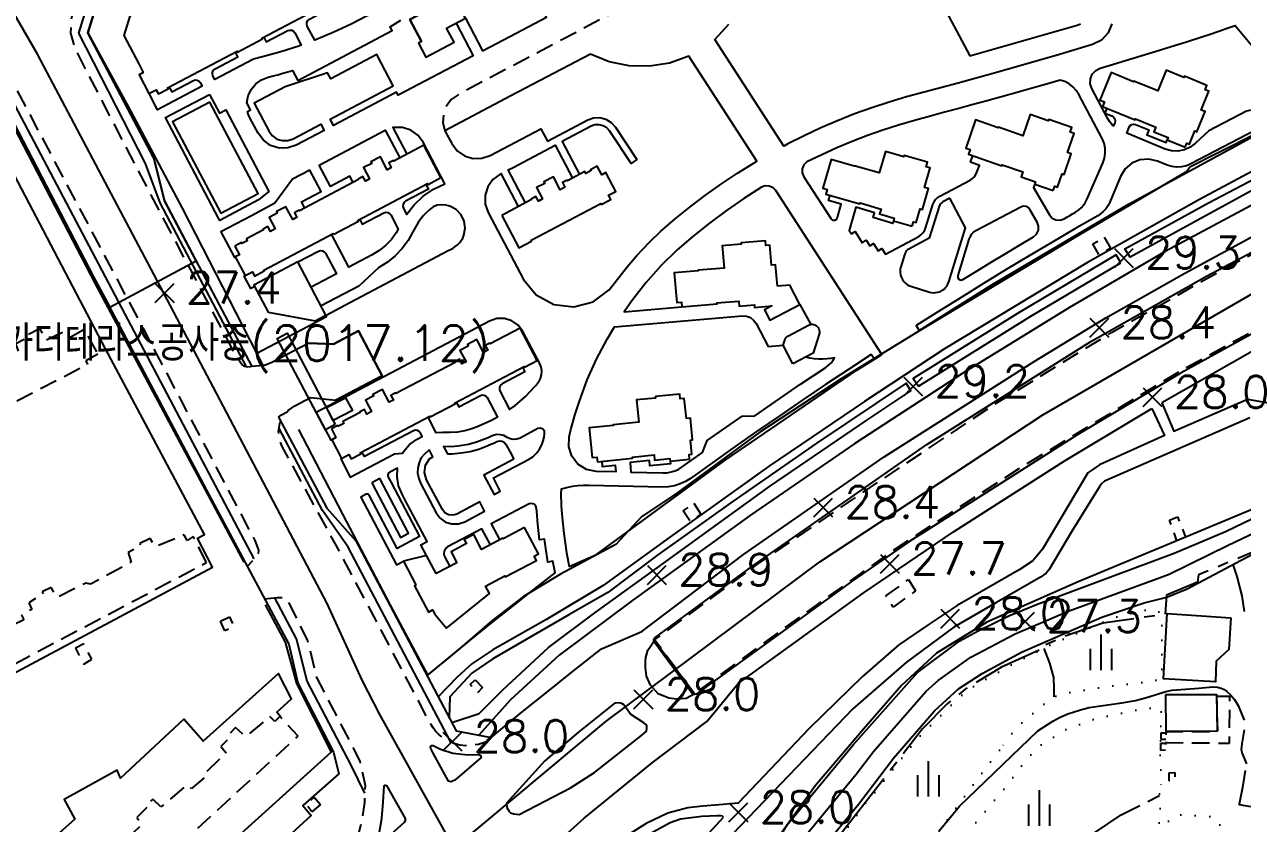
# Model space of a CAD drawing. Header units: millimetres. Extents: x 224638 to 227100, y 430787 to 433573.
# Drawn here: x 226420.8 to 226764.6, y 431006.5 to 431232.2 of the extents above; entities that cross this region are included whole.
import ezdxf

# ---------------------------------------------------------------- set-up
doc = ezdxf.new("R2010")
doc.units = ezdxf.units.MM
for name, pattern in [('15M2P5', [17.5, 15, -2.5]), ('20M3A3M3', [29, 20, -3, 3, -3]), ('5M2P5', [7.5, 5, -2.5]), ('AM4', [4, 0, -4])]:
    doc.linetypes.add(name, pattern=pattern)
for name, color, linetype in [('A0013110', 1, 'Continuous'), ('A0013117', 1, 'Continuous'), ('A0013118', 1, 'Continuous'), ('A0023210', 7, 'Continuous'), ('A0033324', 1, '5M2P5'), ('A0033327', 32, 'Continuous'), ('A0053326', 32, 'Continuous'), ('B0014111', 7, 'Continuous'), ('B0014112', 7, 'Continuous'), ('B0014114', 7, '5M2P5'), ('B0014115', 7, 'Continuous'), ('B0014116', 7, '5M2P5'), ('B0014118', 7, '5M2P5'), ('B0024120', 3, 'B0024120'), ('B0024127', 7, 'Continuous'), ('C0076117', 7, 'Continuous'), ('D0015112', 3, '15M2P5'), ('D0015212', 3, 'Continuous'), ('D0025111', 3, 'AM4'), ('F0017111', 30, 'Continuous'), ('F0027132', 7, 'Continuous'), ('F0027217', 7, 'Continuous'), ('F0047224', 7, 'Continuous'), ('G0018118', 7, '20M3A3M3'), ('H0049231', 7, 'Continuous')]:
    doc.layers.add(name, color=color, linetype=linetype)
doc.styles.add('HIST', font='romans.shx', dxfattribs={"bigfont": 'ngsw.shx'})
doc.styles.add('ngsw', font='romans.shx', dxfattribs={"bigfont": 'ngsw.shx'})
doc.linetypes.add('B0024120', pattern='A,10,-1.75,[133,ltypeshp.shx,S=0.75,R=0,X=0,Y=0],-3.25', length=15)

# ---------------------------------------------------------------- blocks, each defined once
blk = doc.blocks.new('F0027217')
at = {"layer": 'F0027217'}
for p, q in [((-2.652, 2.652), (2.652, -2.652)), ((-2.652, -2.652), (2.652, 2.652))]:
    blk.add_line(p, q, dxfattribs=at)
blk = doc.blocks.new('D0015212')
at = {"layer": 'D0015212'}
for p, q in [((-0.077, -4.058), (-0.077, 5.942)), ((-3.077, -4.058), (-3.077, 1.942)), ((2.923, -4.058), (2.923, 1.942))]:
    blk.add_line(p, q, dxfattribs=at)

msp = doc.modelspace()

# ---------------------------------------------------------------- linework, layer by layer
at = {"layer": 'A0013110', "flags": 128}
for points in [[(226571.232, 431302.615), (226524.105, 431277.746), (226506.087, 431273.326), (226484.949, 431262.172), (226441.624, 431239.31), (226438.671, 431229.756), (226457.343, 431194.382), (226460.292, 431182.37), (226475.776, 431153.036), (226485.007, 431135.547)], [(226492.532, 431121.291), (226506.095, 431095.597), (226514.35, 431086.386), (226542.675, 431032.725), (226552.502, 431030.836), (226560.745, 431037.605), (226568.003, 431043.473), (226575.302, 431049.289), (226583.695, 431055.873), (226595.02, 431060.813), (226623.778, 431082.481), (226663.453, 431110.129), (226705.786, 431137.047), (226726.025, 431149.287), (226748.319, 431161.898), (226770.29, 431173.925), (226793.26, 431185.9), (226809.478, 431194.09), (226819.624, 431198.855), (226828.395, 431203.1), (226837.574, 431207.412), (226846.787, 431211.653), (226856.032, 431215.823), (226884.652, 431227.305)], [(226297.145, 431166.018), (226300.3, 431167.679), (226350.707, 431194.142), (226400.9, 431220.728), (226410.939, 431217.323), (226440.323, 431160.897), (226472.161, 431100.716), (226495.385, 431057.16), (226497.966, 431046.17), (226507.977, 431026.719), (226509.519, 431020.638)], [(226884.744, 431197.968), (226843.369, 431179.941), (226830.778, 431173.273), (226812.943, 431164.363), (226780.502, 431147.363), (226741.794, 431125.328)], [(226579.927, 430962.583), (226580.205, 430961.872), (226581.527, 430961.105), (226582.83, 430960.857), (226586.116, 430960.32), (226594.11, 430966.68), (226613.23, 430981.27), (226620.282, 430986.494), (226624.705, 430990.491), (226631.211, 430998.166), (226636.1, 431006.17), (226654.82, 431028.87), (226672.83, 431049.2), (226684.75, 431058.13), (226689.95, 431061), (226698.59, 431065.24), (226706.39, 431068.41), (226745.25, 431082.92), (226759.76, 431089.04), (226787.69, 431102.49), (226796.95, 431106.63), (226849.14, 431128.69), (226884.913, 431143.541)], [(226570.65, 430997.632), (226570.322, 431000.449), (226578.802, 431008.08), (226597.913, 431023.695), (226613.429, 431035.361), (226622.25, 431046.064), (226657.462, 431071.616), (226682.964, 431088.928), (226714.543, 431109.054), (226738.996, 431123.753)], [(226570.12, 430924.74), (226578.83, 430931.85), (226604.39, 430950.14), (226620.26, 430963.22), (226631.42, 430972.35), (226636.83, 430978.77), (226639.89, 430984.63), (226641.18, 430992.14), (226643.3, 430996.35), (226656.28, 431012.15), (226666.07, 431025), (226677.6, 431038.43), (226684.45, 431044.63), (226691.1, 431048.9), (226702.2, 431054.99), (226724.89, 431064.86), (226736.859, 431068.908), (226743.234, 431070.501), (226748.971, 431072.794), (226768.764, 431083.338)]]:
    msp.add_lwpolyline(points, dxfattribs=at)
at = {"layer": 'A0013117', "flags": 128}
msp.add_lwpolyline([(226761.852, 431079.656), (226762.98, 431076.33), (226764.41, 431070.81), (226765.08, 431066.42)], dxfattribs=at)
at = {"layer": 'A0013118', "flags": 128}
for points in [[(226699.579, 431373.241), (226725.542, 431339.67), (226761.34, 431293.496), (226798.031, 431246.208), (226819.787, 431217.566), (226780.902, 431198.018), (226752.422, 431182.745), (226720.825, 431164.934), (226680.503, 431140.581), (226657.855, 431125.707), (226631.087, 431107.504), (226602.963, 431087.421), (226584.154, 431073.725), (226567.901, 431064.096), (226552.967, 431055.617), (226547.036, 431051.633), (226542.929, 431047.861), (226537.601, 431042.338)], [(226519.798, 431251.502), (226520.498, 431250.176), (226526.594, 431253.393), (226527.139, 431253.541), (226527.699, 431253.474), (226528.193, 431253.203), (226528.55, 431252.765), (226532.492, 431245.295), (226530.08, 431243.171), (226526.064, 431240.044), (226521.867, 431237.166), (226517.503, 431234.547), (226512.99, 431232.197), (226508.157, 431229.938), (226503.232, 431227.889), (226502.702, 431227.695), (226500.593, 431231.693), (226500.462, 431232.243), (226500.536, 431232.804), (226500.806, 431233.301), (226501.236, 431233.668), (226507.674, 431237.066), (226506.974, 431238.392)], [(226545.246, 431233.917), (226550.1, 431224.719), (226557.789, 431228.776), (226568.174, 431234.257), (226564.655, 431240.925), (226563.686, 431240.413), (226562.986, 431241.74)], [(226532.864, 431227.383), (226529.598, 431233.574), (226541.979, 431240.108)], [(226678.669, 431240.138), (226687.578, 431223.256), (226717.927, 431231.939), (226718.815, 431232.373)], [(226884.624, 431236.577), (226870.57, 431230.987), (226850.215, 431222.686), (226833.375, 431214.68), (226807.176, 431201.916), (226773.84, 431184.678), (226742.77, 431168.045), (226715.696, 431152.232), (226685.625, 431133.721), (226655.153, 431113.877), (226625.703, 431093.576), (226592.544, 431069.633), (226571.691, 431054.072), (226557.98, 431041.518), (226548.996, 431031.51)], [(226488.313, 431228.545), (226489.013, 431227.218), (226495.117, 431230.439), (226495.662, 431230.584), (226496.222, 431230.515), (226496.715, 431230.24), (226497.069, 431229.8), (226498.912, 431226.307), (226498.223, 431226.054), (226493.14, 431224.436), (226487.993, 431223.038), (226485.441, 431222.349), (226474.511, 431216.581), (226473.954, 431217.637), (226473.823, 431218.187), (226473.897, 431218.748), (226474.168, 431219.244), (226474.598, 431219.611), (226481.035, 431223.009), (226480.335, 431224.335)], [(226542.593, 431232.517), (226547.447, 431223.319), (226526.291, 431212.156), (226525.825, 431213.04), (226508.038, 431203.655), (226507.105, 431205.423), (226524.891, 431214.809), (226521.438, 431221.354), (226520.224, 431223.653), (226507.22, 431216.791), (226506.337, 431218.466), (226494.329, 431214.511), (226485.634, 431209.923), (226489.838, 431201.956), (226490.772, 431200.711), (226492.05, 431199.81), (226493.545, 431199.348), (226495.109, 431199.37), (226496.59, 431199.875), (226504.452, 431204.023), (226505.385, 431202.254), (226497.523, 431198.106), (226495.154, 431197.298), (226492.651, 431197.263), (226490.26, 431198.002), (226488.214, 431199.444), (226486.714, 431201.448), (226484.442, 431205.754), (226484.04, 431206.642), (226483.75, 431207.572), (226484.601, 431208.021), (226483.536, 431210.04), (226483.924, 431212.008), (226484.79, 431213.817), (226486.078, 431215.355), (226487.708, 431216.523), (226489.578, 431217.25), (226490.963, 431217.603), (226492.343, 431217.973), (226493.719, 431218.357), (226495.091, 431218.756), (226496.459, 431219.171), (226497.937, 431216.369), (226524.567, 431230.422), (226524.032, 431231.436), (226527.001, 431233.366)], [(226531.98, 431226.917), (226534.08, 431222.937), (226542.04, 431227.137), (226539.94, 431231.117)], [(226727.71, 431232.374), (226726.643, 431229.793), (226724.754, 431227.735), (226722.276, 431226.454), (226712.949, 431223.695), (226703.409, 431220.94), (226693.851, 431218.247), (226684.277, 431215.615), (226674.685, 431213.045), (226669.779, 431211.735), (226664.83, 431210.258), (226659.926, 431208.638), (226655.072, 431206.875), (226650.271, 431204.971), (226645.527, 431202.928), (226640.846, 431200.747), (226636.229, 431198.431), (226635.126, 431197.835), (226615.647, 431227.927), (226619.566, 431232.257)], [(226726.246, 431208.543), (226725.68, 431207.154), (226727.699, 431206.331), (226728.183, 431206.006), (226728.508, 431205.522), (226728.627, 431204.952), (226728.523, 431204.378), (226728.16, 431203.49), (226727.748, 431203.863), (226727.033, 431204.72), (226726.445, 431205.669), (226722, 431214.092), (226721.572, 431215.43), (226721.634, 431216.833), (226722.177, 431218.129), (226723.134, 431219.157), (226724.388, 431219.79), (226726.977, 431220.555), (226731.569, 431221.945), (226735.875, 431223.263), (226740.178, 431224.594), (226744.476, 431225.937), (226748.771, 431227.292), (226753.062, 431228.66), (226755.473, 431229.442), (226757.878, 431230.244), (226760.276, 431231.064), (226762.528, 431231.854), (226770.988, 431221.705)], [(226560.269, 431180.764), (226555.369, 431190.05), (226555.015, 431189.864), (226553.011, 431188.364), (226551.569, 431186.318), (226550.83, 431183.927), (226550.866, 431181.424), (226551.673, 431179.055), (226561.649, 431160.149), (226565.261, 431155.814), (226570.219, 431153.12), (226575.821, 431152.448), (226581.276, 431153.893), (226585.81, 431157.252), (226590.861, 431163.747), (226593.561, 431166.846), (226595.425, 431168.856), (226597.337, 431170.82), (226600.296, 431173.676), (226604.438, 431177.246), (226608.688, 431180.686), (226613.042, 431183.994), (226617.497, 431187.165), (226622.047, 431190.197), (226627.477, 431193.545), (226608.266, 431223.229), (226602.865, 431221.27), (226597.196, 431220.334), (226591.452, 431220.454), (226585.828, 431221.625), (226580.513, 431223.808), (226558.055, 431211.957), (226539.483, 431202.156), (226540.939, 431199.396), (226541.406, 431198.512), (226542.906, 431196.508), (226544.952, 431195.066), (226547.343, 431194.327), (226549.846, 431194.363), (226552.215, 431195.17), (226566.516, 431202.717), (226568.383, 431199.179), (226579.774, 431205.19), (226581.433, 431205.774), (226583.189, 431205.852), (226584.893, 431205.417), (226586.398, 431204.507), (226587.574, 431203.199), (226593.654, 431194.031), (226591.987, 431192.926), (226585.908, 431202.094), (226585.123, 431202.966), (226584.12, 431203.572), (226582.984, 431203.862), (226581.813, 431203.81), (226580.707, 431203.421), (226572.553, 431199.118), (226577.453, 431189.832)], [(226461.674, 431214.488), (226462.374, 431213.161), (226468.471, 431216.379), (226469.018, 431216.527), (226469.58, 431216.459), (226470.075, 431216.184), (226470.43, 431215.744), (226470.973, 431214.715), (226462.969, 431210.491), (226458.375, 431208.067), (226455.948, 431212.665)], [(226705.944, 431187.062), (226705.617, 431186.131), (226710.079, 431178.371), (226710.854, 431177.486), (226711.908, 431176.967), (226713.081, 431176.893), (226714.192, 431177.275), (226715.005, 431177.749), (226715.818, 431178.223), (226716.631, 431178.695), (226717.445, 431179.168), (226718.287, 431179.73), (226719.051, 431180.394), (226719.725, 431181.149), (226720.299, 431181.984), (226720.762, 431182.884), (226725.192, 431193.019), (226725.646, 431194.379), (226725.85, 431195.799), (226725.797, 431197.232), (226725.489, 431198.633), (226724.936, 431199.956), (226718.383, 431212.375), (226717.638, 431213.533), (226716.706, 431214.546), (226715.613, 431215.384), (226714.393, 431216.023), (226713.081, 431216.442), (226708.57, 431215.137), (226704.569, 431213.992), (226700.564, 431212.858), (226696.557, 431211.734), (226692.546, 431210.621), (226688.533, 431209.519), (226684.516, 431208.428), (226680.497, 431207.348), (226676.475, 431206.278), (226671.978, 431205.082), (226667.516, 431203.764), (226663.092, 431202.324), (226658.708, 431200.763), (226654.369, 431199.083), (226650.078, 431197.285), (226645.837, 431195.37), (226641.65, 431193.34), (226640.801, 431192.521), (226640.331, 431191.439), (226640.309, 431190.259), (226640.741, 431189.161), (226648.432, 431177.278), (226648.875, 431176.924), (226649.439, 431176.865), (226649.944, 431177.121), (226650.232, 431177.61), (226651.34, 431181.429), (226647.757, 431182.468), (226648.179, 431183.922)], [(226795.373, 431216.382), (226750.001, 431192.772), (226748.722, 431192.242), (226747.37, 431191.94), (226745.986, 431191.875), (226744.612, 431192.051), (226743.288, 431192.461), (226740.535, 431193.583), (226738.114, 431194.153), (226735.634, 431193.951), (226733.337, 431192.997), (226731.443, 431191.384), (226730.137, 431189.267), (226727.095, 431182.007), (226726.63, 431181.073), (226726.048, 431180.208), (226725.358, 431179.426), (226724.572, 431178.741), (226723.704, 431178.163), (226717.222, 431174.412), (226710.761, 431170.624), (226704.322, 431166.8), (226697.904, 431162.94), (226691.507, 431159.044), (226685.133, 431155.112), (226678.781, 431151.145), (226672.451, 431147.142), (226673.357, 431145.717), (226693.783, 431158.678), (226732.596, 431181.508), (226772.156, 431203.017)], [(226773.225, 431210.654), (226773.974, 431209.756), (226772.8, 431209.145), (226765.694, 431207.702), (226755.049, 431202.163), (226751.297, 431198.6), (226749.834, 431197.499), (226748.159, 431196.76), (226746.36, 431196.421), (226744.531, 431196.5), (226742.768, 431196.993), (226731.879, 431201.432), (226732.595, 431203.189), (226732.901, 431203.627), (226733.345, 431203.924), (226733.867, 431204.039), (226734.395, 431203.957), (226738.158, 431202.423), (226737.591, 431201.034), (226742.981, 431198.837), (226743.277, 431199.564)], [(226534.108, 431186.972), (226534.808, 431185.646), (226528.37, 431182.248), (226527.939, 431181.881), (226527.669, 431181.384), (226527.595, 431180.823), (226527.727, 431180.273), (226528.654, 431178.516), (226530.774, 431181.213), (226533.357, 431183.638), (226536.274, 431185.649), (226539.46, 431187.2), (226533.292, 431198.889), (226531.814, 431200.869), (226529.802, 431202.305), (226527.449, 431203.059), (226524.978, 431203.059), (226524.757, 431203.021), (226528.709, 431195.532)], [(226513.585, 431187.551), (226512.652, 431189.32), (226507.142, 431186.413), (226503.954, 431192.454), (226522.624, 431202.306), (226526.746, 431194.496)], [(226562.232, 431181.8), (226557.332, 431191.086), (226558.703, 431191.81), (226570.598, 431198.087), (226575.499, 431188.801)], [(226666.1, 431176.745), (226665.881, 431175.991), (226660.292, 431177.612), (226660.696, 431179.005), (226655.436, 431180.531), (226653.538, 431173.991), (226654.172, 431173.012), (226655.221, 431173.692), (226657.259, 431170.544), (226658.308, 431171.223), (226659.344, 431169.623), (226660.393, 431170.302), (226661.752, 431168.203), (226662.798, 431168.881), (226663.791, 431167.347), (226673.175, 431172.299), (226673.829, 431172.731), (226674.387, 431173.283), (226674.826, 431173.932), (226675.13, 431174.655), (226677.2, 431181.352), (226677.504, 431182.075), (226677.943, 431182.725), (226678.501, 431183.276), (226679.155, 431183.709), (226687.72, 431188.228), (226688.347, 431188.638), (226688.887, 431189.159), (226689.32, 431189.77), (226689.631, 431190.452), (226690.302, 431192.381), (226687.763, 431193.265), (226688.42, 431195.153)], [(226499.912, 431180.336), (226498.979, 431182.105), (226504.489, 431185.013), (226501.301, 431191.054), (226496.449, 431188.494), (226491.477, 431181.675), (226484.831, 431178.168), (226476.223, 431173.626), (226480.037, 431166.399), (226480.278, 431166.526)], [(226660.672, 431137.668), (226662.78, 431139.005), (226632.857, 431185.233), (226632.062, 431186.058), (226631.017, 431186.525), (226629.872, 431186.566), (226628.795, 431186.175), (226623.796, 431182.976), (226618.912, 431179.605), (226614.149, 431176.065), (226609.512, 431172.361), (226605.007, 431168.498), (226600.445, 431163.977), (226596.172, 431159.184), (226592.203, 431154.136), (226590.084, 431151.07), (226606.343, 431152.441)], [(226741.794, 431125.328), (226745.178, 431117.371), (226765.991, 431126.396), (226777.133, 431124.388), (226779.968, 431137.582), (226822.71, 431155.206), (226861.01, 431171.23), (226877.621, 431186.293)], [(226486.351, 431139.339), (226506.08, 431149.75), (226505.915, 431150.12), (226511.232, 431152.921), (226540.385, 431168.305), (226541.077, 431168.644), (226541.747, 431169.024), (226542.392, 431169.446), (226543.01, 431169.907), (226543.588, 431170.494), (226544.088, 431171.15), (226544.5, 431171.863), (226544.819, 431172.624), (226545.177, 431174.616), (226544.904, 431176.621), (226544.028, 431178.446), (226542.633, 431179.912), (226540.854, 431180.879), (226539.685, 431181.175), (226538.481, 431181.251), (226537.283, 431181.102), (226536.159, 431180.641), (226535.184, 431179.946), (226534.284, 431179.097), (226533.439, 431178.193), (226532.653, 431177.238), (226531.929, 431176.235), (226531.524, 431175.607), (226531.142, 431174.965), (226530.785, 431174.309), (226530.454, 431173.64), (226529.082, 431171.159), (226527.403, 431168.876), (226525.445, 431166.828), (226523.239, 431165.048), (226520.823, 431163.567), (226515.134, 431158.304), (226504.521, 431152.703)], [(226515.447, 431177.125), (226516.147, 431175.798), (226522.243, 431179.015), (226522.784, 431179.163), (226523.341, 431179.099), (226523.834, 431178.832), (226524.192, 431178.4), (226526.306, 431174.395), (226525.714, 431173.316), (226524.34, 431171.448), (226522.737, 431169.773), (226520.933, 431168.317), (226518.956, 431167.105), (226512.369, 431163.629), (226507.469, 431172.915)], [(226497.968, 431165.121), (226503.752, 431168.173), (226504.311, 431168.296), (226504.878, 431168.223), (226505.387, 431167.964), (226505.779, 431167.547), (226508.832, 431161.762), (226501.721, 431158.01)], [(226485.784, 431158.148), (226484.694, 431157.572), (226482.827, 431161.11), (226483.069, 431161.238)], [(226639.67, 431153.115), (226642.705, 431147.485)], [(226561.335, 431135.375), (226562.035, 431134.049), (226555.602, 431130.655), (226555.161, 431130.277), (226554.89, 431129.764), (226554.825, 431129.188), (226554.954, 431128.676), (226557.708, 431123.456), (226559.226, 431124.533), (226562.176, 431127.097), (226564.861, 431129.94), (226565.139, 431130.27), (226565.413, 431130.604), (226565.682, 431130.942), (226565.946, 431131.284), (226566.46, 431132.234), (226566.757, 431133.272), (226566.821, 431134.35), (226566.65, 431135.416), (226566.253, 431136.42), (226561.478, 431145.469), (226560.165, 431147.222), (226558.375, 431148.484), (226556.283, 431149.131), (226554.093, 431149.1), (226552.02, 431148.393), (226503.144, 431122.602), (226507.262, 431114.801), (226507.505, 431114.93)], [(226583.722, 431108.824), (226583.874, 431107.331), (226587.535, 431107.704), (226587.724, 431105.851), (226582.179, 431105.971), (226579.409, 431106.531), (226577.006, 431108.018), (226575.27, 431110.249), (226574.419, 431112.944), (226574.557, 431115.766), (226575.045, 431117.791), (226575.574, 431119.806), (226576.143, 431121.81), (226576.752, 431123.802), (226577.401, 431125.782), (226579.648, 431131.797), (226582.263, 431137.662), (226585.235, 431143.355), (226587.327, 431146.823), (226623.425, 431149.867), (226624.583, 431149.793), (226625.67, 431149.391), (226626.597, 431148.695), (226627.287, 431147.762), (226630.739, 431141.22), (226634.908, 431141.572)], [(226492.532, 431121.291), (226493.369, 431121.931), (226494.932, 431122.809), (226495.256, 431123.2), (226497.066, 431124.483), (226501.488, 431126.816), (226508.662, 431126.079), (226521.751, 431132.986), (226515.077, 431145.633), (226507.999, 431141.898), (226501.059, 431142.193), (226490.622, 431136.686), (226488.541, 431135.915), (226488.12, 431135.876), (226485.007, 431135.547)], [(226603.024, 431108.896), (226603.104, 431108.115), (226597.314, 431107.525), (226597.162, 431109.017), (226591.7, 431108.461), (226591.975, 431105.758), (226600.994, 431105.562), (226602.155, 431105.612), (226603.3, 431105.811), (226604.409, 431106.156), (226605.465, 431106.641), (226606.45, 431107.257), (226612.155, 431111.345), (226613.465, 431114.729), (226623.344, 431121.541), (226626.901, 431121.701), (226639.867, 431130.565), (226646.929, 431135.3), (226647.674, 431135.861), (226648.348, 431136.505), (226648.943, 431137.223), (226649.45, 431138.005), (226648.38, 431137.857), (226647.306, 431137.745), (226646.084, 431137.679), (226644.86, 431137.691), (226643.64, 431137.782), (226642.428, 431137.952), (226641.229, 431138.199)], [(226541.443, 431035.058), (226549.174, 431037.666), (226555.833, 431044.281), (226568.723, 431056.25), (226581.806, 431066.022), (226601.017, 431080.006), (226631.06, 431101.675), (226658.515, 431120.426), (226670.925, 431128.726), (226669.673, 431130.897), (226644.26, 431113.868), (226620.777, 431097.592), (226599.601, 431082.412), (226585.443, 431071.832), (226574.464, 431065.473), (226562.423, 431058.515), (226552.992, 431053.07), (226547.055, 431049.027), (226540.829, 431042.382), (226540.665, 431036.534)], [(226542.674, 431125.528), (226543.374, 431124.201), (226549.47, 431127.418), (226550.011, 431127.566), (226550.568, 431127.502), (226551.061, 431127.235), (226551.419, 431126.803), (226554.327, 431121.293), (226552.643, 431120.331), (226549.073, 431118.736), (226547.075, 431117.983), (226545.076, 431117.443), (226543.036, 431117.094), (226540.971, 431116.94), (226538.901, 431116.982), (226537.03, 431116.896), (226534.696, 431121.318)], [(226766.672, 431121.143), (226725.657, 431103.189), (226724.788, 431102.5), (226724.33, 431101.785), (226716.334, 431088.878), (226709.981, 431078.275), (226709.162, 431077.226), (226707.536, 431076.119), (226695.096, 431068.997), (226683.127, 431062.04), (226669.726, 431052.149), (226654.628, 431038.983), (226638.681, 431022.398), (226620.506, 431003.507), (226594.69, 430976.337), (226592.426, 430971.578), (226589.313, 430967.544), (226586.278, 430965.052), (226579.927, 430962.583)], [(226738.996, 431123.753), (226742.514, 431116.101), (226724.245, 431107.841), (226722.296, 431106.539), (226720.889, 431105.561), (226708.081, 431084.009), (226705.39, 431080.755), (226701.543, 431078.145), (226684.034, 431068.127), (226675.817, 431062.663), (226667.618, 431057.001), (226657.292, 431048.095), (226642.257, 431033.422), (226622.211, 431012.275), (226617.995, 431011.968), (226612.24, 431011.497), (226608.015, 431010.987), (226602.343, 431009.461), (226596.231, 431006.622), (226589.831, 431002.547)], [(226510.296, 431109.641), (226510.055, 431109.514), (226512.765, 431104.38), (226525.217, 431110.951), (226527.526, 431111.16), (226527.84, 431111.661), (226529.478, 431113.593), (226531.585, 431115.083), (226533.068, 431115.834), (226532.538, 431116.838), (226532.181, 431117.269), (226531.69, 431117.537), (226531.135, 431117.603), (226530.595, 431117.458), (226516.735, 431110.144), (226516.035, 431111.471)], [(226534.263, 431082.274), (226532.706, 431085.224), (226534.471, 431086.153), (226528.288, 431097.87), (226527.476, 431099.409), (226526.402, 431101.903), (226525.967, 431104.474), (226526.044, 431106.865), (226523.881, 431105.723), (226523.669, 431105.553), (226523.473, 431105.312), (226523.383, 431104.974), (226523.389, 431104.659), (226523.461, 431104.376), (226524.257, 431102.869), (226532.331, 431087.568), (226526.002, 431084.229), (226518.071, 431099.258), (226518, 431099.362), (226517.873, 431099.478), (226517.675, 431099.536), (226517.478, 431099.545), (226517.258, 431099.515), (226515.753, 431098.721), (226525.838, 431079.618), (226527.771, 431080.627)], [(226534.437, 431048.332), (226540.433, 431053.287), (226546.457, 431058.208), (226552.509, 431063.094), (226558.59, 431067.944), (226564.699, 431072.759), (226570.557, 431077.322), (226569.923, 431080.595), (226568.545, 431080.347), (226568.318, 431081.648), (226568.105, 431082.951), (226567.905, 431084.257), (226567.718, 431085.564), (226567.544, 431086.873), (226566.155, 431086.696), (226565.944, 431088.454), (226565.756, 431090.215), (226565.593, 431091.977), (226565.453, 431093.742), (226565.338, 431095.509), (226565.133, 431096.207), (226564.623, 431096.726), (226563.929, 431096.944), (226563.213, 431096.81), (226552.54, 431091.178), (226554.951, 431086.609)], [(226552.298, 431085.209), (226549.887, 431089.777), (226540.22, 431084.676), (226539.615, 431084.185), (226539.243, 431083.498), (226539.162, 431082.722), (226539.385, 431081.974), (226540.862, 431079.175)], [(226509.519, 431020.638), (226499.338, 431011.646), (226501.759, 431008.79), (226466.542, 430976.525), (226461.174, 430981.875), (226459.6, 430980.117), (226464.573, 430974.877), (226444.986, 430954.398), (226438.068, 430946.988), (226432.442, 430941.604), (226395.4, 430910.643)]]:
    msp.add_lwpolyline(points, dxfattribs=at)
for points in [[(226821.173, 431215.599), (226822.264, 431213.312), (226805.237, 431204.958), (226772.599, 431188.173), (226732.825, 431166.497), (226731.345, 431168.849), (226754.931, 431181.824), (226782.907, 431196.517), (226801.806, 431206.019)], [(226473.019, 431212.402), (226475.819, 431207.096), (226477.588, 431208.029), (226489.759, 431184.963), (226486.88, 431182.641), (226475.914, 431176.855), (226475.587, 431177.474), (226460.611, 431205.854), (226464.369, 431207.838)], [(226705.594, 431172.213), (226706.464, 431172.996), (226706.969, 431174.053), (226707.031, 431175.222), (226706.641, 431176.326), (226704.667, 431179.758), (226704.174, 431180.364), (226703.488, 431180.735), (226702.712, 431180.816), (226701.964, 431180.593), (226689.317, 431173.92), (226688.663, 431173.488), (226688.105, 431172.936), (226687.666, 431172.286), (226687.362, 431171.564), (226684.187, 431161.294), (226684.189, 431160.697), (226684.53, 431160.208), (226685.09, 431160), (226685.668, 431160.147), (226689.636, 431162.588), (226693.613, 431165.015), (226697.598, 431167.428), (226701.592, 431169.828)], [(226730.187, 431164.816), (226728.934, 431167.103), (226701.023, 431150.583), (226671.623, 431132.233), (226673.125, 431130), (226704.783, 431149.803)], [(226659.806, 431138.995), (226653.341, 431134.752), (226646.9, 431130.471), (226640.485, 431126.154), (226634.094, 431121.799), (226627.729, 431117.407), (226621.39, 431112.978), (226615.076, 431108.513), (226608.788, 431104.012), (226607.365, 431103.121), (226605.84, 431102.421), (226604.238, 431101.923), (226602.584, 431101.635), (226600.907, 431101.563), (226580.146, 431102.014), (226578.548, 431102), (226576.953, 431101.887), (226575.368, 431101.677), (226573.799, 431101.369), (226572.252, 431100.966), (226572.161, 431099.777), (226572.198, 431098.606), (226572.247, 431097.435), (226572.306, 431096.264), (226572.377, 431095.095), (226572.459, 431093.926), (226572.991, 431088.461), (226573.766, 431083.026), (226574.499, 431079.137), (226582.267, 431082.525), (226618.576, 431109.158), (226655.762, 431134.552), (226660.672, 431137.668)], [(226558.915, 431109.427), (226550.448, 431104.959), (226553.327, 431099.501), (226555.096, 431100.434), (226553.149, 431104.123), (226563.086, 431109.366), (226564.269, 431110.131), (226565.3, 431111.092), (226566.147, 431112.218), (226566.782, 431113.476), (226567.206, 431114.603), (226567.436, 431115.611), (226567.569, 431116.603), (226567.524, 431117.334), (226567.093, 431117.926), (226566.413, 431118.194), (226565.694, 431118.055), (226560.657, 431115.397), (226559.758, 431115.057), (226558.801, 431114.972), (226557.856, 431115.146), (226556.992, 431115.569), (226556.1, 431116.072), (226555.11, 431116.338), (226554.086, 431116.348), (226553.091, 431116.103), (226552.456, 431115.814), (226551.817, 431115.535), (226551.173, 431115.266), (226550.594, 431115.035), (226548.384, 431114.202), (226546.106, 431113.574), (226543.782, 431113.157), (226541.428, 431112.953), (226539.104, 431112.965), (226540.161, 431110.962), (226541.509, 431110.955), (226544.045, 431111.174), (226546.549, 431111.624), (226549.003, 431112.3), (226551.384, 431113.198), (226551.981, 431113.436), (226552.706, 431113.74), (226553.426, 431114.057), (226554.14, 431114.385), (226554.875, 431114.573), (226555.626, 431114.473), (226556.287, 431114.101), (226556.761, 431113.509), (226557.764, 431111.609)], [(226532.091, 431103.939), (226532.528, 431102.691), (226536.964, 431094.284), (226538.087, 431092.776), (226539.622, 431091.69), (226541.418, 431091.131), (226543.299, 431091.157), (226545.079, 431091.763), (226550.674, 431094.715), (226549.276, 431097.364), (226542.8, 431093.948), (226541.679, 431093.612), (226540.514, 431093.732), (226539.484, 431094.287), (226538.745, 431095.195), (226534.294, 431103.629), (226533.721, 431105.644), (226534.023, 431107.716), (226535.148, 431109.483), (226536.091, 431110.104), (226535.097, 431111.987), (226534.812, 431111.851), (226533.723, 431110.886), (226532.702, 431109.742), (226532.149, 431108.413), (226531.78, 431107.025), (226531.726, 431105.511)], [(226518.819, 431102.77), (226526.963, 431087.337), (226529.223, 431088.529), (226521.079, 431103.962)], [(226618.093, 431008.32), (226617.769, 431008.62), (226617.36, 431008.71), (226616.326, 431008.708), (226612.02, 431008.54), (226605.976, 431007.77), (226603.004, 431006.735), (226595.288, 431002.546), (226585.65, 430996.634), (226589.288, 430994.088), (226591.89, 430990.836), (226593.673, 430986.856), (226594.899, 430983.58), (226604.717, 430993.805)]]:
    msp.add_lwpolyline(points, close=True, dxfattribs=at)
at = {"layer": 'A0023210', "flags": 128}
for points in [[(226572.066, 430944.377), (226554.477, 430977.699), (226542.109, 430999.597), (226521.079, 431037.341), (226516.074, 431047.067), (226506.236, 431068.664), (226488.224, 431102.877), (226458.237, 431159.867), (226424.459, 431223.783), (226414.721, 431240.845), (226403.456, 431260.578), (226333.089, 431393.892), (226317.284, 431423.963), (226301.324, 431454.371), (226280.767, 431493.016), (226255.148, 431541.55), (226237.713, 431574.168), (226220.774, 431605.246)], [(226235.247, 430792.177), (226247.421, 430796.844), (226283.945, 430810.846), (226350.65, 430845.909), (226412.774, 430888.563), (226470.571, 430936.969), (226527.015, 430986.965), (226542.109, 430999.597), (226584.834, 431035.353), (226645.257, 431080.441), (226708.199, 431121.942), (226773.446, 431159.715), (226840.778, 431193.633), (226884.698, 431212.644)], [(226639.7, 431001.26), (226655.55, 431020.51), (226660.445, 431026.935), (226675.215, 431043.815), (226678.64, 431046.915), (226687.925, 431053.515), (226700.395, 431060.115), (226715.64, 431066.635), (226739.58, 431075.385), (226743.86, 431076.985), (226760.515, 431085.12), (226789.375, 431098.86)]]:
    msp.add_lwpolyline(points, dxfattribs=at)
at = {"layer": 'A0033324', "flags": 128}
for points in [[(226485.007, 431135.547), (226483.978, 431135.439), (226482.978, 431135.621), (226482.159, 431136.166), (226480.737, 431138.203), (226478.306, 431142.864), (226455.738, 431185.544), (226435.277, 431224.957), (226433.9, 431229.737), (226433.986, 431233.324), (226434.801, 431236.851), (226436.585, 431240.708), (226439.447, 431243.923), (226444.471, 431246.697), (226505.729, 431279.356), (226521.744, 431283.285), (226561.279, 431304.147), (226563.236, 431304.888), (226565.317, 431305.128), (226567.393, 431304.852), (226569.339, 431304.076), (226571.036, 431302.848), (226571.232, 431302.615)], [(226636.188, 431261.418), (226596.946, 431240.71), (226543.158, 431212.327), (226541.257, 431210.924), (226539.844, 431209.031), (226539.041, 431206.809), (226538.917, 431204.45), (226539.483, 431202.156)], [(226297.145, 431166.018), (226296.351, 431167.519), (226295.946, 431168.703), (226295.927, 431169.955), (226296.296, 431171.151), (226297.016, 431172.174), (226297.729, 431172.709), (226298.017, 431172.925), (226322.809, 431185.999), (226396.699, 431225.131), (226402.714, 431227.61), (226405.421, 431227.845), (226408.067, 431227.771), (226409.911, 431227.255), (226412.616, 431224.81), (226418.122, 431214.59), (226454.18, 431146.468), (226464.843, 431126.234), (226485.783, 431086.496), (226486.803, 431083.768), (226486.727, 431082.767), (226486.421, 431082.102), (226483.674, 431079.124)], [(226552.502, 431030.836), (226551.86, 431030.287), (226550.59, 431029.481), (226548.927, 431028.916), (226547.2, 431028.6), (226545.445, 431028.539), (226543.7, 431028.734), (226542.002, 431029.183), (226540.519, 431029.808), (226539.132, 431030.625), (226537.867, 431031.621), (226536.842, 431032.666), (226536.119, 431033.587), (226535.489, 431034.575), (226509.98, 431082.882), (226493.516, 431112.997), (226492.745, 431115.078), (226492.539, 431117.288), (226492.912, 431119.475), (226493.181, 431120.061)], [(226488.533, 431070.011), (226492.123, 431070.359), (226493.306, 431070.413), (226494.689, 431070.153), (226500.686, 431058.265), (226503.217, 431047.8), (226515.451, 431024.218), (226516.91, 431017.36), (226516.762, 431012.54), (226515.917, 431007.275), (226514.997, 431003.364), (226512.654, 430999.444)]]:
    msp.add_lwpolyline(points, dxfattribs=at)
at = {"layer": 'A0033327', "flags": 128}
for points in [[(226483.501, 431135.526), (226459.103, 431181.753), (226454.959, 431192.903), (226436.181, 431229.656), (226439.537, 431240.697), (226505.908, 431276.341), (226522.924, 431280.515), (226568.203, 431304.529)], [(226485.661, 431081.278), (226412.486, 431219.835), (226410.175, 431222.026), (226406.486, 431223.358), (226401.509, 431223.891), (226399.569, 431223.055), (226296.041, 431168.426)], [(226541.121, 431029.554), (226512.165, 431084.634), (226504.915, 431094.952), (226492.683, 431118.128)], [(226516.842, 431015.125), (226513.106, 431022.871), (226500.563, 431046.735), (226497.598, 431058.675), (226491.461, 431070.295)]]:
    msp.add_lwpolyline(points, dxfattribs=at)
at = {"layer": 'A0053326', "flags": 128}
msp.add_lwpolyline([(226391.754, 431238.153), (226296.747, 431188.02), (226273.909, 431178.37), (226246.815, 431164.02), (226257.172, 431144.978), (226290.951, 431162.757), (226297.145, 431166.018), (226300.3, 431167.679), (226350.707, 431194.142), (226400.9, 431220.728), (226410.939, 431217.323), (226440.323, 431160.897), (226444.857, 431152.326), (226469.229, 431165.44), (226460.292, 431182.37), (226457.343, 431194.382), (226438.671, 431229.756), (226441.624, 431239.31)], dxfattribs=at)
for points in [[(226610.032, 431043.179), (226607.537, 431041.879), (226604.875, 431041.67), (226602.698, 431041.919), (226599.641, 431043.199), (226597.51, 431045.663), (226596.338, 431048.18), (226596.036, 431050.636), (226596.102, 431052.523), (226596.191, 431053.481), (226596.744, 431055.525), (226598.628, 431058.192)], [(226594.986, 431031.419), (226596.391, 431032.621), (226596.481, 431033.515), (226596.434, 431034.11), (226596.153, 431034.564), (226595.607, 431034.995), (226591.879, 431037.476), (226590.68, 431039.087), (226589.854, 431040.209), (226589.359, 431040.498), (226588.645, 431040.634), (226587.644, 431040.541), (226587.144, 431040.313), (226577.221, 431032.452), (226567.69, 431024.293), (226556.814, 431012.316), (226556.908, 431011.102), (226557.181, 431010.603), (226557.557, 431010.009), (226557.987, 431009.598), (226558.953, 431009.326), (226560.396, 431009.146), (226574.868, 431016.606), (226581.637, 431021.016)], [(226536.158, 431026.386), (226535.465, 431027.788), (226535.418, 431028.176), (226535.441, 431028.449), (226535.737, 431028.633), (226536.101, 431028.567), (226538.247, 431027.601), (226541.703, 431026.411), (226545.12, 431026.048), (226547.355, 431026.006), (226549.026, 431026.009), (226549.507, 431025.781), (226549.644, 431025.53), (226549.647, 431025.166), (226542.306, 431018.846), (226541.434, 431018.408), (226541.092, 431018.361), (226540.448, 431018.496)], [(226522.345, 431001.751), (226520.185, 431000.277), (226519.934, 431000.391), (226519.91, 431000.641), (226520.85, 431003.104), (226521.622, 431008.018), (226522.05, 431012.569), (226522.339, 431017.236), (226522.633, 431017.422), (226522.929, 431017.333), (226528.205, 431007.961), (226528.21, 431007.33), (226527.982, 431006.849)]]:
    msp.add_lwpolyline(points, close=True, dxfattribs=at)
at = {"layer": 'B0014111', "flags": 128}
for points in [[(226541.979, 431240.108), (226529.598, 431233.574), (226532.864, 431227.383), (226531.98, 431226.917), (226534.08, 431222.937), (226542.04, 431227.137), (226539.94, 431231.117), (226545.246, 431233.917)], [(226473.102, 431210.252), (226462.542, 431204.68), (226476.179, 431178.837), (226486.739, 431184.41)], [(226681.965, 431183.1), (226680.018, 431182.072), (226679.666, 431181.84), (226679.393, 431181.574), (226679.157, 431181.241), (226678.968, 431180.806), (226676.181, 431171.794), (226670.413, 431168.75), (226670.047, 431168.511), (226669.751, 431168.23), (226669.53, 431167.938), (226669.265, 431167.366), (226668.147, 431163.749), (226668.058, 431163.442), (226667.986, 431163.09), (226667.938, 431162.651), (226667.936, 431162.179), (226668.026, 431161.487), (226668.202, 431160.88), (226668.57, 431160.123), (226668.972, 431159.569), (226669.521, 431159.03), (226670.053, 431158.657), (226670.56, 431158.398), (226670.996, 431158.237), (226676.25, 431156.613), (226676.8, 431156.481), (226677.409, 431156.421), (226677.967, 431156.44), (226678.607, 431156.553), (226679.298, 431156.792), (226679.881, 431157.105), (226680.368, 431157.447), (226680.769, 431157.859), (226681.106, 431158.284), (226681.444, 431158.859), (226681.691, 431159.484), (226686.396, 431174.702)], [(226497.968, 431165.121), (226485.56, 431158.573), (226489.604, 431150.91), (226502.818, 431148.481), (226505.893, 431150.104)], [(226637.676, 431136.324), (226634.907, 431141.57), (226635.358, 431143.027), (226635.48, 431143.335), (226635.667, 431143.648), (226635.887, 431143.907), (226636.105, 431144.099), (226636.408, 431144.293), (226642.036, 431147.263), (226642.357, 431147.4), (226642.705, 431147.485), (226643.096, 431147.511), (226643.458, 431147.47), (226643.864, 431147.347), (226644.222, 431147.157), (226644.559, 431146.883), (226644.792, 431146.607), (226644.999, 431146.247), (226645.129, 431145.867), (226645.19, 431145.365), (226645.167, 431145.049), (226645.094, 431144.726), (226643.435, 431139.363)], [(226506.021, 431124.007), (226511.422, 431126.778), (226513.336, 431123.152), (226507.967, 431120.319)]]:
    msp.add_lwpolyline(points, close=True, dxfattribs=at)
at = {"layer": 'B0014112', "flags": 128}
for points in [[(226761.265, 431064.66), (226760.697, 431055.713), (226757.159, 431052.419), (226756.995, 431046.568), (226742.283, 431047.382), (226743.32, 431065.85)], [(226742.88, 431042.89), (226742.941, 431032.657), (226757.511, 431032.692), (226757.3, 431042.94)]]:
    msp.add_lwpolyline(points, close=True, dxfattribs=at)
at = {"layer": 'B0014114', "flags": 128}
for points in [[(226441.506, 431139.07), (226438.112, 431137.162), (226438.603, 431136.13), (226418.629, 431125.77), (226418.147, 431126.63), (226415.203, 431125.165), (226411.665, 431132.612), (226413.066, 431133.395), (226412.628, 431134.706), (226414.568, 431135.72), (226414.341, 431136.283), (226419.396, 431139.015), (226418.315, 431142.039), (226422.145, 431144.065), (226421.757, 431144.656), (226425.076, 431146.321), (226426.796, 431143.048), (226431.621, 431145.368), (226433, 431143.448), (226437.658, 431146.072)], [(226472.167, 431080.244), (226468.406, 431087.612), (226466.721, 431086.442), (226465.87, 431088.041), (226457.587, 431084.677), (226456.317, 431087.079), (226453.356, 431085.587), (226453.587, 431084.973), (226450.092, 431083.047), (226450.923, 431080.352), (226439.46, 431074.103), (226438.164, 431074.465), (226429.903, 431070.301), (226428.323, 431073.191), (226425.745, 431071.949), (226426.05, 431071.383), (226422.032, 431068.897), (226422.873, 431067.034), (226420.001, 431065.374), (226420.627, 431064.051), (226417.389, 431062.53), (226416.019, 431063.046), (226413.058, 431061.489), (226413.858, 431059.888), (226412.701, 431059.191), (226416.19, 431052.517), (226418.073, 431051.697)], [(226453.145, 430990.083), (226498.01, 431031.259), (226492.86, 431036.781), (226491.415, 431035.333), (226490.064, 431036.81), (226483.271, 431031.084), (226480.358, 431033.705), (226478.76, 431031.994), (226479.092, 431031.225), (226476.172, 431028.27), (226477.691, 431026.546), (226471.525, 431020.486), (226471.984, 431019.816), (226467.909, 431016.416), (226466.71, 431017.48), (226459.315, 431011.257), (226457.062, 431013.448), (226454.995, 431011.632), (226455.379, 431011.097), (226452.495, 431008.305), (226454.014, 431006.328), (226447.309, 431000.002), (226448.234, 430998.459), (226446.359, 430996.858)]]:
    msp.add_lwpolyline(points, close=True, dxfattribs=at)
at = {"layer": 'B0014115', "flags": 128}
for points in [[(226506.351, 431249.472), (226500.372, 431260.802), (226450.515, 431234.493), (226448.829, 431229.038), (226453.059, 431221), (226454.338, 431218.577), (226453.144, 431217.947), (226455.935, 431212.658), (226457.978, 431213.736), (226458.603, 431212.551), (226461.327, 431213.988), (226461.197, 431214.236), (226480.813, 431224.587), (226480.934, 431224.357), (226487.957, 431228.063), (226487.835, 431228.293), (226507.452, 431238.644), (226507.573, 431238.414), (226511.181, 431240.318)], [(226748.379, 431197.484), (226748.866, 431198.679), (226749.598, 431198.38), (226751.108, 431202.084), (226751.691, 431201.846), (226754.022, 431207.565), (226752.948, 431208.002), (226755.1, 431213.281), (226754.044, 431213.711), (226754.55, 431214.952), (226748.17, 431217.553), (226748.027, 431217.201), (226743.026, 431219.24), (226740.64, 431213.387), (226733.862, 431216.151), (226733.798, 431215.993), (226727.52, 431218.553), (226724.345, 431210.765), (226725.576, 431210.263), (226725.07, 431209.022), (226734.303, 431205.258), (226734.408, 431205.518), (226740.094, 431203.2), (226739.547, 431201.857), (226743.547, 431200.226), (226743.277, 431199.564)], [(226711.149, 431185.252), (226711.572, 431186.47), (226712.319, 431186.211), (226713.633, 431189.989), (226714.228, 431189.782), (226716.256, 431195.614), (226715.161, 431195.995), (226717.033, 431201.378), (226715.957, 431201.753), (226716.397, 431203.019), (226709.889, 431205.282), (226709.765, 431204.923), (226704.664, 431206.697), (226702.588, 431200.728), (226695.674, 431203.133), (226695.618, 431202.973), (226689.215, 431205.2), (226686.452, 431197.257), (226687.708, 431196.82), (226687.268, 431195.554), (226696.684, 431192.279), (226696.776, 431192.543), (226702.575, 431190.526), (226702.099, 431189.157), (226706.179, 431187.737), (226705.944, 431187.062)], [(226480.193, 431169.58), (226481.472, 431167.157), (226480.278, 431166.527), (226483.069, 431161.238), (226485.112, 431162.316), (226485.737, 431161.131), (226488.461, 431162.568), (226488.33, 431162.816), (226507.947, 431173.167), (226508.068, 431172.937), (226515.09, 431176.643), (226514.969, 431176.873), (226534.585, 431187.224), (226534.707, 431186.994), (226538.333, 431188.908), (226533.485, 431198.052), (226525.047, 431193.6), (226524.954, 431193.777), (226523.628, 431193.077), (226524.318, 431191.768), (226523.151, 431191.152), (226521.242, 431194.769), (226518.571, 431193.359), (226518.79, 431192.944), (226516.491, 431191.73), (226518.18, 431188.529), (226517.013, 431187.913), (226516.322, 431189.222), (226514.996, 431188.522), (226515.089, 431188.345), (226498.409, 431179.543), (226498.315, 431179.72), (226496.989, 431179.02), (226497.68, 431177.711), (226496.512, 431177.095), (226494.603, 431180.712), (226491.932, 431179.303), (226492.152, 431178.887), (226489.852, 431177.673), (226491.556, 431174.445), (226490.229, 431173.745), (226489.524, 431175.081), (226488.189, 431174.376), (226488.282, 431174.199), (226483.418, 431171.632), (226483.693, 431171.111), (226482.19, 431170.317), (226482.059, 431170.565)], [(226671.382, 431175.227), (226671.741, 431176.466), (226672.5, 431176.246), (226673.615, 431180.087), (226674.22, 431179.912), (226675.941, 431185.842), (226674.826, 431186.165), (226676.415, 431191.639), (226675.32, 431191.957), (226675.693, 431193.244), (226669.076, 431195.164), (226668.97, 431194.799), (226663.784, 431196.304), (226662.023, 431190.234), (226654.993, 431192.274), (226654.946, 431192.111), (226648.434, 431194), (226646.091, 431185.923), (226647.368, 431185.552), (226646.995, 431184.265), (226656.57, 431181.487), (226656.648, 431181.756), (226662.545, 431180.045), (226662.141, 431178.653), (226666.289, 431177.449), (226666.1, 431176.745)], [(226555.493, 431178.244), (226560.323, 431169.09), (226563.932, 431170.994), (226563.81, 431171.224), (226583.427, 431181.575), (226583.558, 431181.328), (226586.282, 431182.765), (226585.656, 431183.95), (226587.699, 431185.028), (226584.908, 431190.317), (226583.714, 431189.687), (226582.436, 431192.11), (226580.569, 431191.126), (226580.7, 431190.878), (226579.197, 431190.085), (226578.921, 431190.607), (226574.057, 431188.04), (226573.964, 431188.217), (226572.628, 431187.512), (226573.333, 431186.176), (226572.006, 431185.476), (226570.083, 431189.12), (226567.413, 431187.711), (226567.632, 431187.295), (226565.332, 431186.082), (226567.022, 431182.88), (226565.854, 431182.264), (226565.164, 431183.573), (226563.837, 431182.873), (226563.93, 431182.696)], [(226633.307, 431158.292), (226632.801, 431164.286), (226631.645, 431164.188), (226631.166, 431169.868), (226630.03, 431169.772), (226629.918, 431171.108), (226623.052, 431170.529), (226623.084, 431170.15), (226617.703, 431169.696), (226618.234, 431163.399), (226610.94, 431162.784), (226610.954, 431162.614), (226604.198, 431162.045), (226604.905, 431153.664), (226606.23, 431153.776), (226606.343, 431152.441), (226616.278, 431153.278), (226616.254, 431153.558), (226622.372, 431154.073), (226622.494, 431152.629), (226626.799, 431152.992), (226626.859, 431152.279), (226631.754, 431152.692), (226629.63, 431151.571), (226631.18, 431148.635), (226639.67, 431153.115), (226636.783, 431158.585)], [(226507.42, 431117.983), (226508.699, 431115.56), (226507.505, 431114.93), (226510.296, 431109.641), (226512.339, 431110.719), (226512.964, 431109.534), (226515.688, 431110.971), (226515.557, 431111.219), (226535.174, 431121.57), (226535.295, 431121.34), (226542.317, 431125.046), (226542.196, 431125.276), (226561.812, 431135.627), (226561.934, 431135.397), (226565.542, 431137.301), (226560.712, 431146.455), (226552.275, 431142.003), (226552.181, 431142.18), (226550.855, 431141.48), (226551.545, 431140.171), (226550.378, 431139.555), (226548.469, 431143.172), (226545.798, 431141.763), (226546.018, 431141.347), (226543.718, 431140.133), (226545.416, 431136.937), (226544.24, 431136.316), (226543.549, 431137.625), (226542.223, 431136.925), (226542.316, 431136.748), (226525.636, 431127.946), (226525.543, 431128.123), (226524.216, 431127.423), (226524.907, 431126.114), (226523.739, 431125.498), (226521.83, 431129.115), (226519.16, 431127.706), (226519.379, 431127.29), (226517.079, 431126.077), (226518.783, 431122.848), (226517.456, 431122.148), (226516.751, 431123.484), (226515.416, 431122.779), (226515.509, 431122.602), (226510.645, 431120.035), (226510.92, 431119.514), (226509.417, 431118.72), (226509.286, 431118.968)], [(226608.506, 431109.455), (226608.375, 431110.738), (226609.161, 431110.818), (226608.755, 431114.798), (226609.382, 431114.862), (226608.756, 431121.005), (226607.602, 431120.887), (226607.024, 431126.558), (226605.89, 431126.442), (226605.754, 431127.775), (226598.899, 431127.077), (226598.938, 431126.699), (226593.566, 431126.151), (226594.206, 431119.864), (226586.924, 431119.121), (226586.941, 431118.952), (226580.196, 431118.265), (226581.049, 431109.898), (226582.372, 431110.033), (226582.508, 431108.7), (226592.427, 431109.711), (226592.398, 431109.989), (226598.507, 431110.612), (226598.654, 431109.169), (226602.952, 431109.608), (226603.024, 431108.896)], [(226561.929, 431090.099), (226555.932, 431086.935), (226555.853, 431087.085), (226549.83, 431083.907), (226547.585, 431088.161), (226544.914, 431086.752), (226545.521, 431085.602), (226541.187, 431083.315), (226542.826, 431080.211), (226536.98, 431077.126), (226534.263, 431082.274), (226527.771, 431080.627), (226531.301, 431073.938), (226530.886, 431073.718), (226534.811, 431066.28), (226535.987, 431066.901), (226536.612, 431065.716), (226539.878, 431061.678), (226552.013, 431071.5), (226550.915, 431073.58), (226556.354, 431076.45), (226556.485, 431076.203), (226565.303, 431080.855), (226564.677, 431082.041), (226565.854, 431082.661)]]:
    msp.add_lwpolyline(points, close=True, dxfattribs=at)
at = {"layer": 'B0014116', "flags": 128}
msp.add_lwpolyline([(226884.745, 431197.604), (226857.388, 431185.738), (226831.159, 431172.705), (226828.68, 431177.507), (226797.166, 431161.794), (226746.611, 431134.045), (226701.289, 431106.644), (226665.213, 431083.196), (226635.121, 431061.663), (226609.853, 431043.234), (226598.661, 431058.406), (226627.425, 431079.57), (226661.591, 431102.859), (226694.618, 431124.921), (226727.598, 431145.187), (226758.54, 431162.673), (226792.77, 431180.906), (226820.507, 431195.55), (226818.281, 431200.303), (226863.006, 431220.081), (226884.647, 431229.117)], dxfattribs=at)
for points in [[(226725.571, 431172.062), (226727.334, 431168.953), (226724.064, 431167.106), (226722.304, 431170.2)], [(226609.716, 431097.033), (226611.662, 431093.891), (226608.653, 431091.871), (226606.744, 431094.832)], [(226748.513, 431087.397), (226746.083, 431086.405), (226744.001, 431092.199), (226746.213, 431093.16)], [(226670.285, 431075.421), (226672.309, 431072.256), (226665.999, 431067.67), (226663.869, 431070.83)], [(226548.03, 431047.115), (226550.026, 431044.949), (226548.598, 431043.409), (226546.558, 431045.851)], [(226757.325, 431042.57), (226760.881, 431042.569), (226760.83, 431029.179), (226743.094, 431029.319), (226743.194, 431032.584), (226757.588, 431032.581)], [(226742.937, 431030.286), (226741.622, 431030.279), (226741.612, 431032.144), (226742.927, 431032.152)], [(226742.88, 431027.232), (226741.53, 431027.224), (226741.518, 431029.218), (226742.868, 431029.226)], [(226743.9, 431018.58), (226743.857, 431020.844), (226745.436, 431020.93), (226745.479, 431018.666)], [(226504.316, 431011.911), (226501.934, 431009.912), (226500.278, 431012.003), (226502.536, 431013.964)]]:
    msp.add_lwpolyline(points, close=True, dxfattribs=at)
at = {"layer": 'B0014118', "flags": 128}
for points in [[(226476.098, 431063.661), (226478.698, 431064.934), (226479.877, 431062.196), (226477.36, 431060.969)], [(226437.538, 431057.305), (226435.167, 431056.069), (226437.506, 431051.593), (226439.764, 431052.936)]]:
    msp.add_lwpolyline(points, close=True, dxfattribs=at)
at = {"layer": 'B0024120', "flags": 128}
for points in [[(226697.374, 431371.503), (226715.734, 431347.488), (226741.601, 431314.203), (226769.765, 431277.628), (226794.052, 431246.711), (226811.965, 431223.31), (226757.748, 431195.906), (226749.668, 431191.854), (226748.836, 431190.655), (226718.334, 431172.68), (226672.73, 431145.329), (226651.337, 431132.094), (226628.361, 431117.015), (226604.564, 431099.527), (226595.028, 431093.199), (226587.703, 431085.294), (226572.049, 431076.987), (226561.66, 431070.667), (226552.75, 431063.81), (226544.459, 431056.633), (226534.623, 431048.52), (226524.103, 431068.205), (226510.617, 431093.861), (226498.241, 431117.84)], [(226488.12, 431135.876), (226465.413, 431180.322), (226450.835, 431207.801), (226438.895, 431229.593)], [(226297.436, 431165.467), (226307.637, 431170.813), (226333.937, 431184.542), (226372.759, 431204.955), (226401.252, 431219.979), (226410.424, 431217.058), (226440.699, 431159.075), (226464.59, 431114.286), (226482.675, 431080.35)], [(226884.911, 431144.188), (226820.096, 431117.281), (226751.663, 431088.685), (226718.2, 431074.832), (226692.392, 431063.407), (226678.184, 431054.62), (226668.362, 431045.496), (226657.57, 431033.204), (226644.075, 431017.328), (226632.565, 431001.28), (226623.487, 430991.255), (226615.223, 430983.546), (226605.156, 430975.87), (226592.807, 430966.937), (226584.399, 430960.831)], [(226488.707, 431068.337), (226494.417, 431057.801), (226497.557, 431046.057), (226507.385, 431026.741), (226476.936, 430999.234), (226452.713, 430977.558), (226432.119, 430955.994), (226413.443, 430938.897), (226396.484, 430925.124), (226371.573, 430905.663), (226349.389, 430890.339), (226327.119, 430875.726), (226304.774, 430861.706), (226288.145, 430852.48), (226270.382, 430846.918), (226265.771, 430867.25), (226256.106, 430896.626), (226244.279, 430933.135), (226233.5, 430967.868), (226229.642, 430980.754), (226217.877, 431018.603), (226207.398, 431051.7), (226197.894, 431083.157), (226190.237, 431109.04), (226224.893, 431127.127)]]:
    msp.add_lwpolyline(points, dxfattribs=at)
at = {"layer": 'B0024127', "flags": 128}
msp.add_lwpolyline([(226508.524, 431119.175), (226505.73, 431117.703), (226492.102, 431143.528), (226494.933, 431145.021)], close=True, dxfattribs=at)
at = {"layer": 'C0076117', "flags": 128}
msp.add_lwpolyline([(226501.059, 431142.193), (226507.999, 431141.898), (226515.077, 431145.633), (226521.751, 431132.986), (226508.662, 431126.079)], dxfattribs=at)
at = {"layer": 'D0015112', "flags": 128}
for points in [[(226708.461, 431056.027), (226710.11, 431051.87), (226711.2, 431047.83), (226711.34, 431044.59), (226711.35, 431042.374)], [(226696.102, 430981.382), (226705.29, 430990.3), (226718.1, 431000.78), (226730.36, 431009.02), (226741.135, 431014.469)]]:
    msp.add_lwpolyline(points, dxfattribs=at)
at = {"layer": 'D0025111', "flags": 128}
for points in [[(226695.947, 431027.312), (226680.395, 431006.559), (226673.821, 430995.797), (226671.87, 430992.884), (226664.464, 430981.393), (226662.875, 430980.328), (226661.887, 430980.142), (226660.599, 430980.452), (226645.487, 430994.731), (226645.451, 430995.444), (226645.884, 430996.019), (226658.24, 431012.163), (226672.964, 431030.748), (226686.452, 431043.944), (226698.976, 431051.268), (226708.461, 431056.027), (226711.758, 431057.681), (226728.652, 431064.838), (226738.436, 431067.076), (226740.139, 431066.869), (226741.245, 431066.177), (226741.561, 431065.344), (226741.747, 431064.167), (226741.848, 431056.625), (226741.767, 431048.769), (226741.577, 431047.626), (226739.318, 431046.738), (226725.776, 431045.212), (226714.134, 431043.268), (226711.35, 431042.374), (226710.998, 431042.261), (226704.982, 431037.327), (226700.786, 431033.709)], [(226741.109, 431014.917), (226741.135, 431014.469), (226741.498, 431008.199), (226740.904, 431006.356), (226739.64, 431004.361), (226738.956, 431003.544), (226737.886, 431002.98), (226734.996, 431001.724), (226733.687, 431001.088), (226732.198, 430999.558), (226730.959, 430996.647), (226730.223, 430994.112), (226730.112, 430991.83), (226730.539, 430989.011), (226730.698, 430988.239), (226730.879, 430987.804), (226731.864, 430986.794), (226734.363, 430984.765), (226736.815, 430984.065), (226741.76, 430983.69), (226743.73, 430985), (226744.56, 430986.09), (226744.93, 430987.21), (226744.83, 430988.9), (226744.35, 430990.92), (226742.87, 430996.41), (226742.65, 430998.83), (226742.64, 431000.63), (226742.72, 431002.53), (226742.87, 431004.24), (226743.07, 431005.53), (226743.56, 431007.09), (226744.37, 431008.1), (226745.47, 431008.7), (226746.66, 431009.05), (226754.81, 431008.72), (226756.68, 431008.23), (226757.65, 431007.55), (226758.08, 431006.98), (226758.3, 431005.61), (226758.42, 431004.12), (226758.85, 430990.87), (226759.18, 430983.57), (226759.23, 430980.1), (226759.04, 430975.43), (226758.79, 430973.75), (226758.43, 430972.63), (226757.81, 430971.42), (226757.04, 430970.7), (226755.45, 430970.26), (226754.6, 430970.55), (226751.81, 430972.89), (226751.399, 430973.266), (226751.11, 430973.53), (226750.65, 430973.28), (226750.5, 430972.52), (226750.47, 430968.55), (226750.38, 430967.36), (226750.03, 430966.38), (226749.47, 430966.04), (226745.15, 430965.42), (226741.82, 430964.68), (226740.63, 430963.9), (226739.88, 430963.23), (226738.93, 430961.7), (226738.45, 430960.8), (226738.4, 430959.08), (226738.45, 430957.61), (226739.1, 430954.21), (226740.12, 430949.74), (226740.29, 430948.02), (226740.19, 430946.94), (226739.93, 430945.67), (226737.41, 430937.91), (226736.4, 430932.75), (226736.25, 430930.46), (226736.98, 430926.23), (226737.64, 430923.77), (226740.38, 430918.8), (226741.66, 430918.29), (226744.68, 430918.29), (226750.59, 430918.83), (226751.32, 430918.62), (226751.57, 430918.35), (226751.58, 430917.69), (226750.9, 430916.3), (226742.37, 430907.42), (226738.48, 430903.31), (226737.49, 430903.4), (226736.82, 430903.76), (226731.07, 430912.7), (226726.18, 430925.67), (226721.83, 430937.82), (226715.77, 430952.49), (226711.71, 430965.14), (226709.01, 430975.41), (226708.25, 430977.84), (226707.19, 430980.06), (226705.89, 430981.33), (226704.84, 430981.95), (226703.34, 430982.37), (226701.49, 430982.56), (226698.95, 430982.4), (226697.25, 430981.93), (226696.102, 430981.382), (226695.28, 430980.99), (226693.28, 430979.78), (226688.91, 430976.66), (226685.62, 430974.01), (226683.01, 430972.03), (226679.95, 430969.53), (226678.38, 430968.61), (226674.58, 430967.07), (226672.07, 430966.16), (226670.05, 430965.77), (226668.35, 430965.97), (226666.22, 430966.64), (226664.68, 430967.36), (226662.86, 430968.09), (226661.9, 430968.87), (226661.02, 430969.65), (226660.72, 430970.44), (226660.79, 430971.19), (226661.17, 430971.76), (226661.99, 430972.62), (226668.19, 430977.84), (226674.23, 430985.41), (226679.41, 430994.13), (226684.33, 431001.29), (226690.97, 431008.77), (226697.9, 431017.14), (226703.9, 431025.1), (226708.08, 431029.05), (226714.67, 431033.04), (226721.56, 431035.75), (226732.65, 431038.25), (226740.62, 431039.5), (226741.25, 431039.33), (226741.64, 431038.59), (226741.306, 431026.217), (226741.65, 431018.24), (226741.33, 431016.04)]]:
    msp.add_lwpolyline(points, close=True, dxfattribs=at)
at = {"layer": 'F0017111', "elevation": 30, "flags": 128}
for points in [[(226797.015, 431161.19), (226747.228, 431133.788), (226718.097, 431116.361), (226670.371, 431086.059), (226654.531, 431075.041), (226610.338, 431043.047), (226609.916, 431043.012), (226609.284, 431043.293), (226598.456, 431057.986), (226598.456, 431058.442), (226598.702, 431058.969), (226626.358, 431079.356), (226675.468, 431113.603), (226721.787, 431142.674), (226754.415, 431161.099), (226814.565, 431192.943)], [(226678.88, 431004.44), (226684.68, 431011.48), (226706.762, 431032.747), (226711.052, 431035.465), (226713.137, 431036.58), (226715.235, 431037.492), (226718.806, 431038.684), (226721.297, 431039.288), (226730.541, 431040.669), (226734.343, 431041.335), (226737.21, 431042.035), (226741.401, 431043.379), (226742.926, 431043.831), (226744.613, 431044.179), (226748.467, 431044.487), (226752.203, 431044.76), (226756.131, 431045.174), (226757.56, 431045.093), (226758.583, 431044.822), (226759.361, 431044.448), (226760.123, 431043.868), (226761.151, 431042.874), (226762.274, 431041.555), (226763.358, 431039.905), (226765.047, 431035.746)], [(226765.018, 431032.995), (226764.374, 431029.077), (226764.202, 431027.437), (226764.453, 431026.304), (226765.674, 431023.458)], [(226765.337, 431021.543), (226764.548, 431016.77), (226763.591, 431012.08), (226763.625, 431012.003), (226763.668, 431011.943), (226766.804, 431011.389)]]:
    msp.add_lwpolyline(points, dxfattribs=at)
at = {"layer": 'F0047224', "flags": 128}
for points in [[(226414.461, 431047.246), (226473.855, 431078.95), (226469.646, 431087.166), (226471.603, 431088.125), (226443.71, 431140.553), (226416.964, 431191.617)], [(226493.176, 431036.642), (226491.977, 431038.019), (226496.121, 431041.81), (226492.451, 431048.887), (226471.243, 431029.783), (226465.814, 431036.025), (226447.854, 431019.414), (226447.006, 431021.594), (226432.036, 431013.386), (226435.028, 431007.798), (226404.384, 430980.53)]]:
    msp.add_lwpolyline(points, dxfattribs=at)
at = {"layer": 'G0018118', "flags": 128}
msp.add_lwpolyline([(226884.951, 431131.236), (226883.288, 431133.11), (226880.92, 431135.61), (226867.963, 431126.169), (226861.942, 431123.329), (226837.627, 431113.628), (226820.264, 431106.557), (226798.151, 431097.326), (226794.687, 431095.406), (226791.372, 431093.135), (226752.111, 431076.754), (226751.831, 431074.713), (226743.096, 431071.073), (226742.783, 431065.663), (226725.165, 431063.102), (226714.137, 431059.312), (226707.893, 431056.431), (226708.182, 431055.911), (226696.585, 431050.671), (226686.251, 431044.54), (226681.219, 431040.32), (226674.283, 431033.279), (226644.854, 430995.396), (226634.264, 430983.444), (226622.75, 430973.033), (226603.656, 430958.122), (226581.782, 430942.84), (226570.268, 430934.33), (226562.465, 430927.669), (226558.3, 430923.879), (226549.854, 430918.188), (226530.1, 430900.686), (226521.398, 430889.415), (226508.853, 430873.404), (226498.626, 430860.483), (226497.438, 430858.662), (226471.688, 430826), (226460.999, 430812.768), (226455.201, 430805.498), (226441.027, 430792.791)], dxfattribs=at)

# ---------------------------------------------------------------- block references
at = {"layer": 'D0015212'}
for p in [(226724.76, 431053.95), (226676.04, 431018.25), (226707.31, 431010.02)]:
    msp.add_blockref('D0015212', p, dxfattribs=at)
at = {"layer": 'F0027217'}
for p in [(226731.086, 431166.23, 29.334), (226460.378, 431156.348, 27.398), (226724.147, 431146.558, 28.413), (226671.62, 431129.93, 29.2), (226739.193, 431126.916, 27.99), (226646.246, 431095.809, 28.374), (226599.271, 431076.744, 28.931), (226665.046, 431079.871, 27.722), (226682.072, 431064.403, 27.971), (226703.23, 431063.59, 27.27), (226595.471, 431041.615, 27.99), (226541.547, 431029.728, 28.01), (226622.276, 431009.716, 27.971)]:
    msp.add_blockref('F0027217', p, dxfattribs=at)

# ---------------------------------------------------------------- texts
at = {"layer": 'F0027132', "style": 'ngsw'}
for s, p in [('29.3', (226737.086, 431163.23)), ('27.4', (226466.378, 431153.348)), ('28.4', (226730.147, 431143.558)), ('29.2', (226677.62, 431126.93)), ('28.0', (226745.193, 431123.916)), ('28.4', (226652.246, 431092.809)), ('28.9', (226605.271, 431073.744)), ('27.7', (226671.046, 431076.871)), ('28.0', (226688.072, 431061.403)), ('27.3', (226709.23, 431060.59)), ('28.0', (226601.471, 431038.615)), ('28.0', (226547.547, 431026.728)), ('28.0', (226628.276, 431006.716))]:
    msp.add_text(s, height=9, dxfattribs=at).set_placement(p)
at = {"layer": 'H0049231', "style": 'HIST'}
msp.add_text('세종모아엘가더테라스공사중(2017.12)', height=10, dxfattribs=at).set_placement((226370.876, 431137.184))

doc.saveas('drawing.dxf')
